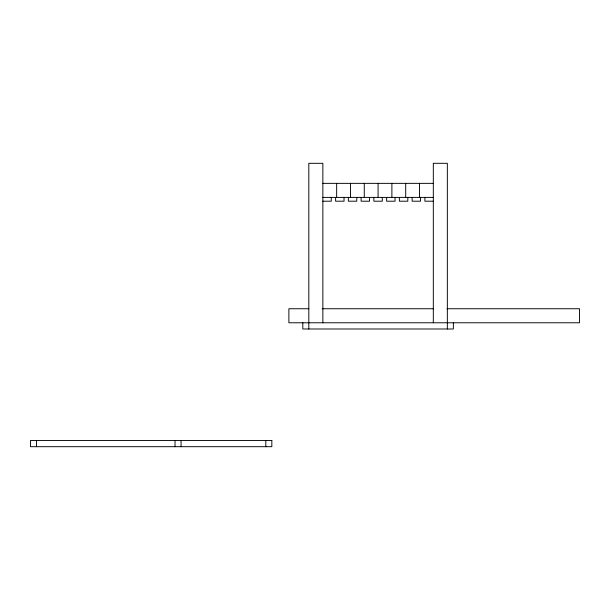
<?xml version="1.0" encoding="UTF-8"?>
<svg xmlns="http://www.w3.org/2000/svg" width="610" height="610" viewBox="0 0 610 610"><rect width="100%" height="100%" fill="white"/><g stroke="black" fill="none" stroke-linecap="round" stroke-linejoin="round"><path stroke-width="0.91" d="M322.858 183.358L433.313 183.358M322.858 197.396L433.313 197.396M322.858 201.201L331.276 201.201L331.276 197.396M433.313 201.201L424.895 201.201L424.895 197.396M308.896 308.744L288.881 308.744L288.881 322.781L579.5 322.781L579.5 308.744L447.054 308.744M322.233 308.744L433.718 308.744M453.36 322.781L453.36 328.996L302.812 328.996L302.812 322.781M447.343 328.996L447.343 163.312L433.313 163.312L433.313 322.781M420.557 197.396L420.557 201.201L412.139 201.201L412.139 197.396M419.505 183.358L419.505 197.396M407.808 197.396L407.808 201.201L399.382 201.201L399.382 197.396M405.696 183.358L405.696 197.396M395.051 197.396L395.051 201.201L386.633 201.201L386.633 197.396M391.894 183.358L391.894 197.396M382.295 197.396L382.295 201.201L373.877 201.201L373.877 197.396M378.086 183.358L378.086 197.396M369.538 197.396L369.538 201.201L361.12 201.201L361.12 197.396M364.277 183.358L364.277 197.396M356.781 197.396L356.781 201.201L348.363 201.201L348.363 197.396M350.468 183.358L350.468 197.396M344.032 197.396L344.032 201.201L335.607 201.201L335.607 197.396M336.659 183.358L336.659 197.396M322.858 322.781L322.858 163.312L308.82 163.312L308.82 328.996M265.815 440.473L265.815 446.688M181.056 440.473L181.056 446.688M175.04 440.473L175.04 446.688M36.516 440.473L36.516 446.688M271.831 440.473L30.5 440.473L30.5 446.688L271.831 446.688L271.831 440.473"/></g></svg>
